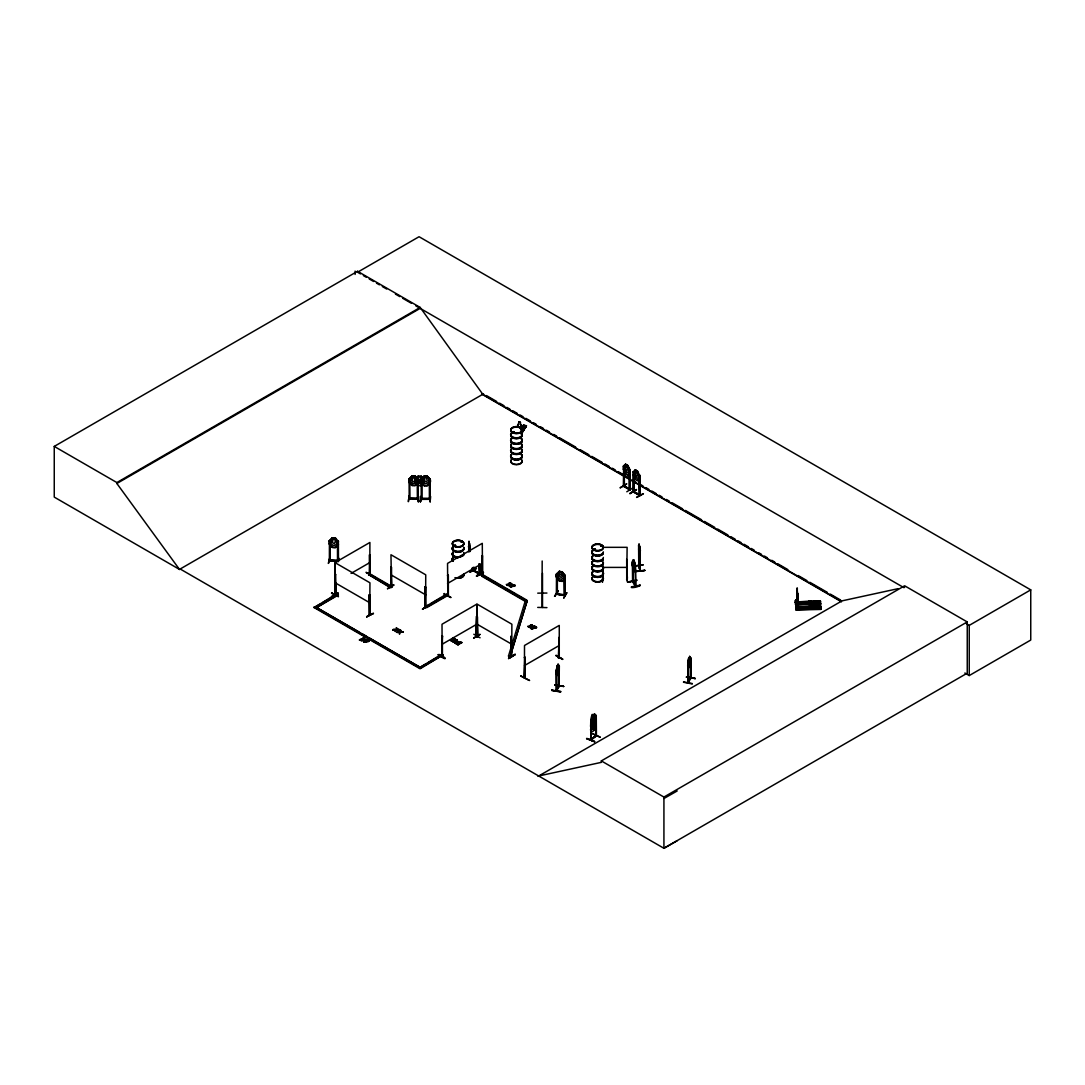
<?xml version="1.0" encoding="UTF-8"?>
<svg xmlns="http://www.w3.org/2000/svg" width="1085" height="1085" viewBox="0 0 1085 1085"><rect width="100%" height="100%" fill="white"/><g stroke="black" fill="none" stroke-linecap="round" stroke-linejoin="round"><path stroke-width="1.5" d="M797.299 601.538C797.461 608.929 796.933 589.548 797.448 594.01L797.489 608.373L797.516 595.529M797.489 594.756L797.678 608.373L797.366 606.61M537.726 593.156L546.935 593.047M795.536 600.778L797.99 600.412L795.481 600.67M795.78 605.783L798.262 605.471L795.725 605.525M795.522 602.433L795.522 600.236L796.349 601.334M797.136 605.972L796.092 605.755L796.065 608.305L795.712 607.288M795.834 600.887L796.878 600.697M797.312 593.685L797.529 596.56M797.285 593.346L797.272 591.257M797.502 593.685L797.516 595.76M797.475 593.346L797.109 587.921L797.082 591.501L797.204 589.019M468.666 543.382L469.059 541.401L468.666 551.302M468.747 543.788L468.964 541.523L469.941 551.451M639.879 550.407L640.096 570.981L639.947 550.38M796.878 600.914L797.068 600.873M556.863 689.789L556.185 690.955L556.374 670.096M633.043 581.818L632.758 580.611L632.352 581.479L633.057 581.899L632.609 561.555M591.976 725.607L593.061 722.42L592.098 720.766L593.359 721.715L594.661 718.785L593.685 721.945L594.716 723.546L593.386 722.624L592.084 725.458M409.913 479.109L409.099 478.892L410.049 479M409.072 482.255L412.083 485.443L415.162 485.51L418.24 482.445M409.072 496.293L408.353 501.704L409.086 495.981M409.194 499.181C410.252 499.792 408.733 496.876 409.899 499.181M418.091 498.585L409.208 498.205M410.035 498.246L417.399 498.313M412.042 475.976L415.162 476.03L416.613 479.258L416.626 481.645L414.619 483.503L412.598 483.476L410.578 481.55L412.042 475.908L415.162 475.962L418.24 479.258L419.136 476.586L420.139 476.6L421.17 479.339L422.133 479.15L422.106 499.344L421.265 499.385L421.183 479.068L421.889 479.312M418.24 482.391L415.162 485.578L412.097 485.375M415.121 480.628L413.087 481.835L412.097 480.587L413.087 476.423M416.626 479.258C421.075 469.751 413.887 485.171 414.09 476.437M415.107 482.418L418.091 485.687L421.211 485.673L424.289 482.554M418.132 479.041L418.213 499.303L417.386 499.344L417.223 479.014L418.132 479.285L417.359 479M418.132 476.22L421.211 476.125L424.276 479.421L424.181 482.513M417.291 499.29L418.227 499.114M418.362 496.13L418.593 501.88L418.417 496.17M421.211 476.125L422.662 479.367M429.321 479.177C432.345 479.936 429.362 485.198 427.246 485.755L424.127 485.7L421.156 482.377M421.183 479.068L424.127 476.098L427.246 476.152L430.325 479.38L429.321 479.448M421.17 496.157L420.438 501.88L421.224 496.577M420.478 501.826L421.156 496.469M424.127 476.152L427.246 476.207L428.697 479.434L428.697 481.821L426.703 483.693L424.683 483.652L422.662 481.726L424.127 476.098M424.127 485.7L421.048 482.405M424.181 482.581L425.171 476.6M424.181 480.764L426.174 482.025L427.205 480.818L426.174 476.627M430.243 499.52L429.375 499.276L430.175 499.493M421.278 498.625L430.284 498.544L430.311 499.303L421.102 499.358L421.292 498.354L430.189 498.544M430.162 502.057L430.46 496.306L430.162 501.636M629.341 469.534L630.087 469.737L629.259 469.588L629.273 489.674C631.402 487.83 626.723 488.291 624.133 486.107M468.964 544.656L469.208 542.5M639.607 555.52L639.106 544.195L638.523 545.728M639.268 545.28L639.133 566.261L638.536 565.855L640.096 570.249M639.947 570.452L638.536 565.855M640.258 550.353L640.245 570.371M562.274 581.438L559.29 580.895L556.429 577.071C554.001 574.168 559.087 573.843 556.578 573.924L556.632 594.065L565.163 595.76L565.19 575.498L564.2 575.281L564.525 595.38M565.136 575.715L556.388 573.938L559.331 571.293L562.274 571.89L565.136 575.715L564.295 575.511L564.308 595.394M330.152 540.886L330.111 560.986L330.166 559.996L338.479 560.579M557.473 665.892L557.378 671.235L557.785 665.349M688.961 657.998L688.961 663.355L689.056 658.012M638.767 546.582L639.011 544.317M690.914 658.053L690.684 678.627L690.914 658.053L690.358 658.446L689.694 656.398L688.188 662.094L688.08 683.13L688.066 662.487M560.565 692.04L551.804 690.385L560.714 691.403M551.804 690.44L551.967 689.735M560.701 691.742L551.939 690.128M683.523 682.248L692.271 683.943M683.536 681.923L692.298 683.55M558.68 666.014L559.046 686.507L559.331 665.932M633.708 560.85L634.06 566.75L633.803 560.837M817.859 601.253L820.396 600.927L795.427 601.904L820.396 601.185L820.436 602.202M818.768 601.917L795.468 602.46L820.423 601.714M795.617 604.033L820.558 603.328L820.613 604.345L795.658 604.887L795.617 603.911M820.396 600.927L820.585 604.019L795.63 604.521L795.753 600.236M795.698 607.017L820.653 606.257L820.708 607.274L797.407 607.776M820.83 608.848L795.861 609.065L795.739 606.773L795.753 607.858M809.356 602.812L810.169 601.7L811.119 602.772M797.394 607.41L820.68 606.773L795.739 607.356L795.793 605.308L796.119 605.972M820.816 608.563L795.875 608.97L795.929 610.001L820.87 609.417L820.816 608.387L795.888 609.431L795.725 606.841M795.536 601.009L795.522 600.236M556.808 690.521L556.388 670.313M558.748 686.344L559.06 665.77L558.11 664.278L556.591 669.987L556.496 691.009L559.412 686.018L558.748 685.611M688.378 682.614L687.754 682.221L690.779 677.813M690.575 678.071L687.741 683.021L688.243 682.302M690.331 677.84L690.738 677.799M593.115 718.46L592.505 723.058L593.712 723.356C594.458 722.461 594.851 717.077 593.034 718.433M556.09 674.029L557.039 665.973L558.11 664.278L559.033 665.851M556.185 670.869L557.134 665.987M558.015 673.812L559.06 668.957L558.002 673.758M688.636 658.093L687.673 662.962L688.378 662.542M687.809 662.949L688.744 658.161M687.904 662.474L687.673 666.149L688.731 667.655L690.521 661.091M330.22 540.859L329.392 540.805L330.166 540.642M329.352 543.992L332.308 547.396L335.401 547.613L338.466 544.629M332.322 537.794L330.844 543.354L332.864 545.375L334.872 545.511L336.852 543.748L335.414 537.997L332.322 537.794L329.243 540.832L329.243 544.019L332.308 547.396L335.414 547.545L338.371 544.534M328.267 563.4L329.84 557.717L328.755 563.006M329.42 540.628L329.379 560.931L329.365 559.941L330.247 560.023M337.584 541.388L338.384 541.225L338.452 561.487L329.392 560.877M337.557 560.714L337.516 561.474L337.462 541.144L338.384 541.225M330.342 560.24L338.371 560.552L338.249 561.528M338.371 561.27L329.528 560.674M338.534 561.013L339.062 558.368M632.853 562.206L633.464 559.887M454.425 546.013L454.751 545.077M454.507 545.646L455.836 545.904L455.198 545.09M454.778 545.674L455.334 545.375M461.139 542.134L461.423 541.51L461.356 542.215M513.937 432.196C510.764 431.396 515.728 432.033 512.825 432.359M514.032 432.467L513.544 431.559M519.837 427.978L520.271 428.534M594.444 549.512L595.421 549.363L594.173 549.783M595.367 549.702L594.729 548.902M600.67 545.945L601.022 545.294L600.887 546.013M601.47 545.728L600.9 545.335M469.398 547.776L468.964 546.053M590.715 719.925C595.15 699.879 589.033 740.662 591.569 739.767L590.715 739.238L591.556 738.993M591.61 722.352L593.793 714.852M591.42 726.096L592.017 723.546M628.201 582.143L636.854 580.326M586.863 738.695C610.706 747.891 570.547 732.239 594.512 741.584M602.243 579.458L602.46 582.062M331.847 593.007L338.425 596.397M338.398 596.75L331.535 593.237L331.888 592.627M444.24 593.875L450.817 597.252M450.804 597.604L443.941 594.092L444.28 593.495M438.191 654.811C452.079 664.495 441.31 652.655 438.191 654.825M438.489 654.58L445.108 658.351M520.678 676.05C536.79 683.577 527.418 680.186 520.949 675.86M626.235 465.126L625.543 468.842L626.94 470.89L627.673 468.679L626.303 465.085M526.605 600.019L483.151 574.928L481.876 575.66L525.343 600.751L527.107 600.941L510.248 656.194L508.485 656.018L525.343 600.751L526.605 600.019L525.343 601.388L481.876 576.298L482.296 555.52L481.998 576.108L482.594 574.955L481.876 575.375M510.248 656.194L527.107 600.941M596.506 735.928L591.04 740.078L591.542 719.626L590.783 719.897M595.624 735.494L596.045 735.522M455.09 642.537L456.283 643.174M593.522 727.099L594.119 724.007M522.997 429.443L522.455 428.751M594.336 717.022L592.424 718.487L590.633 723.071L592.559 724.861L594.417 723.424L596.18 718.785L594.255 716.982L595.217 721.945L594.01 724.78L592.803 725.702L591.61 724.739M591.678 723.749L590.525 730.042L592.369 731.805L594.2 730.3L595.923 725.729M596.045 721.945L594.336 726.57L596.099 721.932M595.99 725.716L594.119 730.259M395.469 631.633L396.757 627.971M399.7 634.074L400.46 630.114C400.772 633.816 393.38 631.945 399.809 631.728M399.809 632.135L400.46 630.114M394.94 631.321C397.707 628.568 391.549 628.961 393.258 630.344L395.483 630.046M399.171 633.762L399.714 632.067L396.988 632.501M400.46 631.673L403.145 632.08L400.365 632.433L400.989 630.412M630.087 469.737L629.937 489.972L629.87 469.859L627.7 465.492L625.489 464.217L624.458 469.208L625.896 471.934L627.32 472.762L628.73 471.677L628.73 469.29L627.781 465.451L625.57 464.177L623.319 466.143L623.319 469.317L625.489 473.765L623.468 469.29M542.066 607.247L542.174 560.999M542.527 607.451L542.486 573.192M470.022 572.256L476.518 568.513M620.213 487.924L626.791 483.842L620.267 487.613M629.992 493.567L636.23 489.661M338.167 593.034L331.386 596.709L337.869 592.925M387.494 588.843L393.964 585.059M479.801 634.332L473.684 637.912M480.113 634.44L473.63 638.238M334.872 595.095L336.011 594.038M335.821 595.299L335.943 582.577M370.012 614.381L369.28 614.693M390.776 587.216L390.966 566.953L391.631 587.405L390.668 587.148L390.681 586.388L391.4 586.795M391.522 587.297L390.966 554.747L425.74 574.819L425.578 607.261C423.096 605.552 427.626 606.664 425.076 606.718M476.912 635.864L476.234 636.041L477.102 635.674M477.495 636.936L476.803 636.529L477.102 616.334L477.698 636.678M476.912 636.597L477.102 604.142L511.876 624.214L511.713 656.656C509.258 654.77 513.761 656.317 511.211 656.113M559.331 571.293L557.907 576.664L559.819 578.942L561.732 579.336L563.603 577.817L562.274 571.89M479.665 564.254L479.733 574.331L473.223 570.642L474.064 570.018M479.638 574.331L479.068 563.915M623.427 486.283L623.712 466.048L624.133 486.636L623.807 485.402M629.205 488.82L629.937 489.24M629.192 489.593L629.842 489.254M633.911 491.546L633.192 491.125L634.142 491.41M633.179 491.885L639.716 495.614L639.648 475.515L637.546 471.093L635.349 469.819L634.237 474.85L635.674 477.576L637.098 478.404L638.509 477.319L638.509 474.932L637.451 471.188L635.376 469.913M633.423 490.99L634.142 492.142L634.074 472.029L633.097 471.785L635.349 469.819M638.997 494.543L639.933 494.76L639.214 494.34M554.91 596.316L558.083 590.959L554.503 596.289M448.308 595.516L448.186 594.553L426.568 607.098L424.832 606.149M482.581 575.755L481.876 576.108M442.436 655.991L442.368 635.959L441.717 656.411L442.436 655.259M525.154 676.633L524.204 676.932L524.923 676.511M524.313 677.569L525.167 677.42L524.435 677.786L524.503 645.48L559.263 625.408L559.263 657.754L558.382 657.93L559.046 637.478L558.612 658.066L559.345 656.954M558.49 657.836L559.114 657.51M556.781 670.421L556.09 670.842M556.212 673.961L557.134 675.548L558.097 673.771M554.828 685.096L563.752 686.452L554.977 684.784M558.734 685.937L556.442 690.453M556.225 690.901L559.06 685.896L556.402 689.748M689.694 665.946L688.731 667.655L687.809 666.082M695.322 678.559L686.561 676.904M688.188 683.035L690.955 677.338M556.388 577.125L559.29 580.895L562.22 581.343L565.177 578.847L562.22 581.343M561.23 572.229L560.28 572.039L559.345 574.575L559.345 575.972L561.23 577.586L562.193 576.542L561.257 572.175M565.19 575.498L562.193 572.012L559.345 571.442M554.923 596.004L558.07 590.959M556.686 573.748L556.483 593.97M556.483 593.237L565.163 595.028M557.364 594.16L557.351 574.141M564.2 595.041C568.648 595.353 557.609 595.448 556.591 593.807M565.041 595.76L564.512 594.675M566.79 592.749L563.671 598.188L566.831 592.803M809.302 602.012L809.519 602.934M809.519 602.717L811.214 602.419L809.464 602.094M811.471 607.478L809.451 607.586L811.458 607.383M518.63 424.127A2.048 1.573 32.8 0 0 518.223 426.663L518.182 426.744A2.048 1.573 32.8 0 1 518.576 424.194L518.752 421.929L520.366 422.35M520.502 424.601L520.542 424.533A2.048 1.573 32.8 0 1 520.949 427.246L520.895 427.327A2.048 1.573 32.8 0 0 520.502 424.601L520.515 422.499M521.587 433.864L526.401 425.74L523.526 425.117L520.827 429.321L523.716 429.904M520.827 429.457L523.526 425.117M521.193 429.402L523.852 425.564M521.383 429.443L524.082 425.415M521.749 429.524L524.245 425.659M520.976 430.813L524.313 425.659M521.492 432.386L526.401 425.903L523.363 425.469M521.668 432.318L526.428 426.012M521.031 433.756L526.184 426.052M521.22 433.797L526.401 425.74M530.66 627.876C539.367 625.814 532.938 624.648 530.592 628.093A1.37 0.787 0 0 0 530.836 628.581L531.826 628.961A1.546 0.895 0 0 0 532.749 628.893C535.976 628.093 530.606 625.706 531.419 628.079C534.362 628.527 531.65 625.001 535.366 627.144M513.68 431.844L512.88 432.033L513.802 432.345M601.253 545.701L601.456 545.592M594.485 741.665L587.093 738.492M591.528 739.753L590.715 739.97L596.519 735.155M595.706 736.118L596.18 715.598L594.417 713.876L592.505 715.341M421.17 480.736L420.139 481.957L418.145 480.682M522.007 428.765L523.214 429.131M412.042 475.908L408.964 479.095L408.964 482.283L412.042 485.524M409.072 479.136L412.083 476.057M430.325 482.567L427.192 485.673L424.181 485.565M632.433 580.719L635.864 586.334L635.186 565.638M417.196 498.368L418.227 498.381M429.28 498.544L429.47 499.249M329.352 540.872L332.363 537.875L335.401 538.065M457.273 640.503L453.245 641.506L456.826 639.824L457.273 640.503L452.96 641.981C450.641 639.675 459.362 638.061 451.062 640.896C458.155 631.687 447.671 645.656 453.598 637.953M450.56 640.598L452.269 638.929M452.445 641.683L454.601 639.635M453.245 641.086L455.442 639.024L451.428 640.014M453.245 641.506L455.442 639.024M422.662 481.754L420.668 483.612L418.647 483.571L416.626 481.645M369.348 574.29L369.673 575.213M447.562 595.611L447.983 594.594M447.807 595.068L448.43 594.716L447.468 594.973M481.74 575.877L482.242 575.565M524.272 676.864L525.154 676.85M623.387 466.211L625.597 464.272M627.673 474.932L629.883 473.006M625.53 473.697L627.781 474.999L629.883 473.114M596.045 736.254L596.126 715.666M596.072 722.569L594.146 720.779L592.315 722.271L590.593 726.841M592.559 724.861L594.417 723.424M594.309 726.516L592.424 727.872M596.14 735.793L591.216 738.831M448.349 595.543L448.349 575.389L447.535 575.592L448.349 575.389M594.146 549.458L594.2 548.983M595.312 549.607L593.875 549.607M456.324 642.089C459.633 643.514 454.235 639.513 458.073 641.506C458.819 643.758 455.144 643.337 455.388 643.324C451.455 640.909 460.61 642.578 456.351 641.113M367.476 641.303L368.724 640.476C370.256 642.13 364.953 641.805 369.239 640.774M367.476 641.723L368.724 640.476M513.517 586.008L514.765 585.168C516.297 586.822 510.981 586.497 515.266 585.466M513.517 586.415L514.765 585.168M534.959 627.876L536.207 627.035C537.74 628.703 532.437 628.364 536.722 627.333M534.959 628.296L536.207 627.035M640.476 570.886L638.997 565.8M632.406 581.411L635.485 586.388L635.552 565.76M421.292 499.114L422.024 498.422M335.943 574.521L335.17 574.928M370.134 554.788L369.47 575.24L369.32 555.005L370.134 554.788L370.134 574.942M367.164 572.677L369.971 574.697M369.32 574.263L370.202 574.087L369.47 574.521M334.94 595.122L335.78 593.698M370.202 574.087L370.202 574.819C385.745 582.835 351.906 564.539 373.416 576.528M391.4 587.527L391.563 567.292M369.605 615.181L369.117 594.797L369.944 595L369.727 615.249L369.944 582.794L335.17 562.722L335.401 594.946M390.966 587.026L391.563 587.365M366.662 616.646L373.484 613.445L366.703 616.714M424.927 586.809L425.74 587.026L425.469 607.234L424.927 586.809L425.51 587.148M425.808 606.406L447.034 593.82L448.295 594.553M427.965 606.203L422.458 609.092L428.982 604.942M427.734 606.067L422.513 609.065L427.883 605.918M447.535 595.665L448.43 595.448L447.752 595.801L447.752 575.728M442.599 636.095L441.785 636.298M476.776 616.361L476.125 636.814L476.559 616.226L477.481 616.809L477.698 636.719M480.058 637.79L473.82 634.25M476.844 635.661L475.895 636.692M441.785 656.371L442.368 635.959M511.062 656.357L511.279 636.068L511.089 656.344M511.876 655.733L510.994 655.584M515.09 654.282L508.594 658.486L515.117 654.336M524.204 677.664L524.855 657.212L524.543 677.759L524.72 676.552M525.086 657.334L524.272 657.551M555.94 655.706L562.857 659.232L556.307 655.489M180.273 569.042L179.567 569.462L54.25 497.106L54.25 446.41L357.562 271.291L420.18 307.435L482.798 394.289L841.309 601.28M357.562 271.291L357.562 272.226L419.068 236.72L1030.75 589.874L1030.75 640.055L969.244 675.562L964.85 673.012M54.25 446.41L116.868 482.554L420.18 307.435M677.203 840.712L663.925 848.28L180.191 569.001L179.473 569.408L116.868 483.49L420.18 308.371M179.473 569.408L483.503 393.882M351.065 573.409L369.904 562.532M368.669 574.589L369.931 573.856L391.658 586.402L390.397 587.758L368.669 574.589L390.397 587.134L391.658 586.402M368.669 575.213L369.931 574.48L391.658 587.026M420.112 667.316L441.839 654.146L443.1 654.879L420.112 668.78L314.08 607.559L337.082 593.658L338.357 595.014L316.617 607.559L338.357 594.39M314.08 607.559L319.695 604.331M322.598 602.65L337.082 594.295L338.357 595.014M634.074 472.029L633.26 471.826L633.26 491.98L633.491 471.69M447.535 583.472L482.296 563.4M473.196 569.869L474.145 570.045L473.725 570.941M473.86 567.604L474.064 570.751M639.418 495.113L638.943 474.918L639.865 475.379L639.58 478.688L637.451 480.574L639.662 478.648M639.73 475.528L639.038 475.244M623.753 485.388L624.133 485.904M635.376 479.299L637.546 480.641M359.962 639.567L360.437 639.296C367.001 637.234 364.126 639.635 360.437 639.716C355.351 640.258 369.239 640.855 363.339 638.129L362.878 638.428M362.851 637.994L364.913 638.821L360.79 639.594M367.801 640.123C365.075 642.998 363.855 642.456 364.058 640.014L367.801 640.123L365.903 641.628M363.57 640.706L367.801 640.543M483.164 572.351C469.208 581.872 480.75 570.601 483.462 572.595M476.668 576.149L483.462 572.582M366.811 640.598L364.302 640.286L365.469 640.95L366.811 640.177L365.469 641.371M363.909 642.266L365.089 641.588M363.909 641.859L365.536 641.425M425.144 586.687L425.306 606.99L428.195 605.322M431.098 603.64L441.242 597.794M444.131 596.113L447.034 594.444L447.983 595.326M626.791 491.79L633.342 487.64M425.306 606.99L426.568 607.722L448.295 595.177M481.876 576.298L483.151 575.565L515.022 593.956M630.046 493.675L636.569 489.498L630.046 493.255M633.911 491.749L639.648 494.855M639.323 494.38L633.423 491.722M643.147 493.634L636.569 497.432L643.419 493.811M506.275 584.422L507.251 584.584C511.116 583.784 507.563 582.848 510.438 582.835C510.75 587.012 503.82 584.001 508.295 585.615M508.933 583.31L510.791 583.472M510.791 583.052L507.251 584.584M442.015 644.314L476.776 624.241M456.351 641.533L458.195 642.062L455.646 643.541M457.002 642.334C452.757 641.154 458.195 643.771 456.12 642.374M456.704 643.731C467.052 639.214 454.398 644.395 457.138 644.395M456.704 644.137L460.732 641.9M457.789 644.354C468.137 639.838 455.483 645.019 458.223 645.019M457.789 644.775L461.817 642.523M421.563 666.475L425.903 663.966M428.806 662.298L438.937 656.439M314.08 606.935L420.112 668.157L443.1 654.879M527.717 626.289L528.693 626.452C532.572 625.652 529.019 624.716 531.881 624.716C532.192 628.88 525.262 625.882 529.751 627.483M530.375 625.177L532.233 625.34M532.233 624.919L528.693 626.452M524.503 665.553L559.263 645.48M537.997 776.399L842.028 600.859L898.041 588.68M538.702 775.978L601.321 762.362L601.321 760.91L904.632 585.792L967.25 621.936L967.25 673.161L663.925 848.28L663.925 797.055L967.25 621.936M904.632 587.243L903.927 587.663L415.813 305.848M966.342 623.699L969.244 625.38L1030.75 589.874M663.925 798.519L677.203 790.951M330.179 560.226L329.311 560.172M810.97 602.69L809.735 602.812M811.227 607.749L809.478 607.22L811.499 607.532M455.049 642.035L454.439 642.523L455.917 642.957M476.41 636.312L476.559 616.226M442.151 656.506L442.015 624.241L476.776 604.169L476.776 636.515M513.178 432.603L513.992 432.359M594.2 549.241L594.987 549.241M532.409 627.157L534.905 627.374M448.01 595.353L448.119 575.253M447.807 595.801L447.535 563.4L482.296 543.327L482.486 575.782L482.527 555.656M558.938 657.564L559.046 637.478M522.278 428.643L522.17 429.457M797.394 603.965L820.599 604.019M450.56 640.177L455.442 639.445M452.445 641.276L457.273 640.082M556.591 593.075L557.473 593.251L556.808 593.047M633.016 561.772C631.063 561.216 632.975 570.086 634.508 570.9M632.853 564.593L634.237 568.676L634.928 567.875C635.512 562.762 631.456 553.065 635.579 566.316M632.297 564.485L633.464 569.259M628.215 582.292L636.881 580.041L628.215 581.872M635.213 585.33L635.674 585.873M631.402 586.904L640.069 585.113M640.204 585.656C621.651 588.029 637.804 588.653 640.042 585.046M600.114 737.285L592.668 733.799L600.059 736.973M442.002 655.828L442.436 655.476M477.495 636.203L477.251 635.674M623.712 466.048L623.699 486.066L629.598 488.752M629.544 489.457L629.503 469.398M473.44 569.706L473.643 570.479M519.064 421.767L520.013 421.97M396.228 629.232L398.914 629.639L396.133 629.992M398.914 629.639L396.228 629.653L398.914 629.219M392.756 629.639L395.483 629.625L392.756 630.059M396.988 632.08L403.145 632.08M400.365 632.026L403.145 631.66M409.967 499.195L409.791 478.878M418.159 499.344L418.037 498.327M479.299 563.78L479.299 573.816L484.534 576.637M639.431 545.864L639.336 551.221L639.011 548.847M638.767 548.969L639.418 553.174L638.997 544.209M638.617 548.847L639.499 555.425M640.394 550.827L639.499 545.986M634.128 565.855L643.31 564.865L635.715 565.882M644.802 570.127C638.238 572.27 621.976 571.727 644.815 570.466M635.702 571.402L644.815 570.561M469.412 550.176L469.412 543.192L469.954 548.128M469.954 551.316L469.737 547.532M468.991 542.907L469.1 551.75M471.704 568.377L474.674 567.496M623.712 486.121L630.059 489.742M633.586 491.79L639.947 495.465L639.865 475.379M479.733 573.599L473.928 570.466L479.068 573.246M364.302 640.286L366.811 640.177M591.04 739.4L595.882 735.806M591.244 739.59L591.284 719.518M591.04 740.078L590.81 739.183M797.258 594.01L797.678 594.756M797.706 599.069L797.529 596.33M808.854 601.456L811.39 601.131L811.58 603.789M813.641 601.348L816.164 601.022L816.354 603.68M818.741 601.687L795.481 602.46M797.149 602.704L818.782 602.256M795.63 602.921L798.18 603.07M795.59 603.246L795.753 602.433M795.481 601.714L795.644 604.426L820.599 603.843M809.112 606.515L811.648 606.203L811.838 608.861M813.899 606.406L816.435 606.095L816.612 608.753M818.117 606.054C819.229 612.889 816.083 603.653 820.653 605.986L820.843 608.916L795.902 609.661L796.01 605.294M797.353 606.976L820.653 605.986M795.902 607.98L798.424 607.925L798.438 609.431L798.262 605.471M795.847 608.305L798.438 608.129M626.696 559.345L626.737 579.648L627.116 547.328L602.528 547.328M627.211 581.777L627.374 576.786M537.726 607.41L546.948 607.627M602.528 567.401L627.116 567.401M413.087 476.478L414.09 476.505M425.171 476.668L426.174 476.681M409.031 499.168L418.105 499.1M557.256 593.427L557.337 594.2M527.107 601.565L525.343 600.751M510.248 655.571L508.485 656.018M429.402 499.493L429.307 479.19M532.409 626.737L533.834 627.523L532.749 628.473A1.546 0.895 0 0 1 531.826 628.54L530.836 628.161A1.37 0.787 0 0 1 530.592 627.686M690.562 657.876L689.599 656.384L690.06 661.172L688.799 665.281L688.188 664.481M695.336 678.586L686.412 677.216M686.439 677.094L695.2 678.451M554.855 684.974L563.752 686.466M632.677 581.899L632.731 561.325M626.71 579.621L626.642 579.078M633.748 492.21L633.762 471.961M639.879 495.425L639.092 495.302M639.621 495.628L639.418 494.38M592.396 718.433L593.115 720.63L594.309 718.473L593.712 714.812M594.146 720.779L595.028 725.689L593.82 728.523L592.613 729.459L591.42 728.483M591.04 720.006L590.728 740.011M595.923 722.61L594.119 720.874M590.783 723.03L590.552 726.231L592.478 728.021L590.701 726.191M479.204 573.341L485.809 577.084M479.204 573.748L484.71 576.894M393.665 584.951L387.548 588.531M525.086 677.406L524.855 657.212M335.36 574.86L335.767 595.339M357.562 272.226L360.478 273.908M363.394 275.59L366.31 277.272M369.212 278.954L373.579 281.476M376.495 283.158L379.411 284.84M382.327 286.521L386.694 289.044M395.428 294.089L399.795 296.612M402.711 298.294L411.446 303.325M486.433 395.564L496.672 401.477M499.602 403.172L503.996 405.709M506.912 407.39L509.841 409.086M512.771 410.767L517.165 413.304M520.095 414.999L523.011 416.694M525.94 418.376L530.334 420.912M533.264 422.608L536.18 424.289M540.574 426.825L543.504 428.521M546.433 430.202L549.349 431.898M553.743 434.434L556.673 436.116M559.602 437.811L575.701 447.101M580.082 449.638L588.87 454.71M591.786 456.392L602.039 462.305M604.955 464L609.35 466.536M612.279 468.218L615.209 469.913M618.138 471.609L622.519 474.131M625.448 475.827L628.378 477.522M632.758 480.045L635.688 481.74M638.617 483.435L643.012 485.971M645.941 487.653L648.857 489.349M651.787 491.03L656.181 493.567M659.11 495.262L662.026 496.944M666.421 499.48L669.35 501.175M672.28 502.857L682.519 508.77M685.449 510.465L701.547 519.756M704.463 521.451L714.717 527.364M717.633 529.046L727.886 534.973M730.802 536.655L735.196 539.191M738.125 540.886L741.055 542.568M743.984 544.263L748.365 546.799M751.295 548.481L754.224 550.176M758.605 552.713L761.534 554.394M764.464 556.09L767.393 557.771M771.788 560.308L774.704 562.003M777.633 563.685L787.873 569.611M798.126 575.525L806.901 580.583M809.83 582.279L827.394 592.41M830.31 594.105L840.563 600.019M481.835 394.153L628.649 478.919M631.592 480.614L841.526 601.822M623.482 486.256L629.87 489.932M476.22 568.404L470.063 571.971M517.911 595.638L526.605 600.656M477.102 624.214L511.876 644.287M390.966 574.819L425.74 594.892M453.598 638.373L453.123 637.682M335.17 582.794L369.944 602.867M396.757 628.391L396.228 627.673M441.839 654.77L443.1 655.503M601.321 760.91L663.925 797.055M316.806 607.668L358.918 631.985M361.834 633.667L366.188 636.176M369.09 637.858L419.922 667.207M363.57 640.286L366.31 641.872M359.962 639.987L362.092 641.221M479.882 574.087L479.882 564.119M591.61 721.552L592.803 722.529L594.01 721.593C597.591 720.155 591.962 710.607 596.194 715.707L595.624 736.227M369.158 614.924L369.348 594.661M479.855 574.101L473.304 570.669L473.277 567.265M687.809 682.289L687.754 682.94M632.663 581.94L632.392 561.284L633.355 559.792L632.663 561.786M373.226 613.283L366.703 616.985M427.192 476.234L430.325 479.434M418.091 485.687L415.012 482.445L415.012 479.204M335.414 537.997L338.466 541.442M592.925 727.56L592.315 725.404M556.591 672.375L557.215 673.161L558.463 669.052L558.002 664.373M593.793 549.485L593.82 549.702A5.764 3.323 0 0 0 603.206 548.088M633.057 581.37L635.512 585.263M418.417 496.442L418.145 501.772M627.781 465.451L629.951 469.886M639.838 550.109L640.082 550.855M634.427 561.487L635.485 566.329M639.607 545.972L640.096 550.909M468.747 546.175L469.33 550.38L469.398 543.246M797.353 588.463L797.244 590.701M817.859 600.981L818.049 603.653M813.641 601.09L813.818 603.748M813.899 606.149L814.089 608.807M808.854 601.198L809.044 603.857M809.112 606.257L809.302 608.916M797.231 603.314L797.272 591.501M795.793 605.308L795.78 606.257M797.651 594.078L797.556 592.98L797.461 594.078M795.495 602.745L795.441 601.768M469.249 543.083L469.398 546.379M690.223 658.392L690.331 678.573M602.487 582.17L602.948 559.331M969.244 625.38L969.244 675.562M798.167 602.853L798.18 604.372L797.99 600.412M687.809 662.949L687.781 683.075M639.282 478.39L639.377 495.126M638.753 546.189L638.767 566.316L638.604 545.633M624.295 469.737L624.363 486.5M596.262 715.625L596.424 735.969M562.505 659.449L555.981 655.299M525.818 426.649L522.929 426.202M525.425 427.259L522.536 426.825M511.279 636.068L511.388 656.167M474.091 567.469L473.928 570.981M470.13 547.599L470.253 551.424M468.951 541.415L468.788 551.777M456.283 642.754L456.08 643.785M430.216 479.217L430.108 499.534M421.373 668.048L315.355 606.841M409.099 478.892L409.194 499.208M369.795 574.752L369.904 542.459L335.129 562.532L334.953 595.204M365.903 641.208L365.943 642.076M365.469 640.95L365.536 641.845M355.107 271.101L355.107 274.424M335.536 575.389L335.401 595.462M116.868 482.554L116.868 483.49M521.505 438.977A5.832 3.363 0 0 1 516.446 444.036A5.832 3.363 0 0 1 511.401 438.977M521.424 439.33A5.737 3.309 0 0 1 516.446 444.294A5.737 3.309 0 0 1 511.483 439.33M521.397 443.656A5.71 3.296 0 0 1 516.446 448.607A5.71 3.296 0 0 1 511.51 443.656M521.437 443.955A5.75 3.323 0 0 1 516.446 448.932A5.75 3.323 0 0 1 511.469 443.955M521.505 433.444A5.832 3.363 0 0 1 516.446 438.489A5.832 3.363 0 0 1 511.401 433.444M521.437 438.394A5.75 3.323 0 0 1 516.446 443.372A5.75 3.323 0 0 1 511.469 438.394M521.424 433.797A5.737 3.309 0 0 1 516.446 438.76A5.737 3.309 0 0 1 511.483 433.797M521.505 438.693A5.832 3.363 0 0 1 516.446 443.751A5.832 3.363 0 0 1 511.401 438.693M521.505 433.159A5.832 3.363 0 0 1 516.446 438.204A5.832 3.363 0 0 1 511.401 433.159M521.437 432.861A5.75 3.323 0 0 1 516.446 437.838A5.75 3.323 0 0 1 511.469 432.861M521.505 454.764A5.832 3.363 0 0 1 516.446 459.823A5.832 3.363 0 0 1 511.401 454.764M521.424 455.117A5.737 3.309 0 0 1 516.446 460.081A5.737 3.309 0 0 1 511.483 455.117M521.397 459.443A5.71 3.296 0 0 1 516.446 464.394A5.71 3.296 0 0 1 511.51 459.443M521.397 444.484A5.71 3.296 0 0 1 516.446 449.434A5.71 3.296 0 0 1 511.51 444.484M521.437 459.742A5.75 3.323 0 0 1 516.446 464.719A5.75 3.323 0 0 1 511.469 459.742M521.437 444.199A5.764 3.323 0 0 1 516.446 449.19A5.764 3.323 0 0 1 511.469 444.199M521.505 449.231A5.832 3.363 0 0 1 516.446 454.276A5.832 3.363 0 0 1 511.401 449.231M521.437 454.181A5.75 3.323 0 0 1 516.446 459.158A5.75 3.323 0 0 1 511.469 454.181M521.424 449.583A5.737 3.309 0 0 1 516.446 454.547A5.737 3.309 0 0 1 511.483 449.583M521.505 454.479A5.832 3.363 0 0 1 516.446 459.538A5.832 3.363 0 0 1 511.401 454.479M521.505 448.946A5.832 3.363 0 0 1 516.446 453.991A5.832 3.363 0 0 1 511.401 448.946M521.437 448.647A5.75 3.323 0 0 1 516.446 453.625A5.75 3.323 0 0 1 511.469 448.647M603.274 558.883A5.832 3.363 0 0 1 595.407 561.121A5.832 3.363 0 0 1 592.586 556.32M593.943 549.783A5.764 3.323 0 0 1 595.204 544.222A5.764 3.323 0 0 1 603.396 547.233M603.179 559.182A5.737 3.309 0 0 1 595.448 561.393A5.737 3.309 0 0 1 592.668 556.673M603.382 562.654A5.737 3.309 0 0 1 596.153 565.855A5.737 3.309 0 0 1 592.668 560.999M603.165 548.549A5.71 3.296 0 0 1 593.97 550.217A5.71 3.296 0 0 1 595.217 544.697A5.71 3.296 0 0 1 603.355 547.694M603.396 562.776A5.764 3.323 0 0 1 596.153 565.99A5.764 3.323 0 0 1 592.654 561.108M603.396 562.979A5.75 3.323 0 0 1 596.153 566.194A5.75 3.323 0 0 1 592.654 561.325M603.206 548.264A5.764 3.323 0 0 1 593.943 549.959A5.764 3.323 0 0 1 595.204 544.385A5.764 3.323 0 0 1 603.396 547.41M603.274 553.336A5.832 3.363 0 0 1 595.407 555.574A5.832 3.363 0 0 1 592.586 550.787M603.382 557.405A5.737 3.309 0 0 1 596.153 560.606A5.737 3.309 0 0 1 592.668 555.751M603.179 553.648A5.737 3.309 0 0 1 595.448 555.845A5.737 3.309 0 0 1 592.668 551.139M603.274 558.599A5.832 3.363 0 0 1 595.407 560.837A5.832 3.363 0 0 1 592.586 556.035M603.274 553.052A5.832 3.363 0 0 1 595.407 555.289A5.832 3.363 0 0 1 592.586 550.502M603.382 551.858A5.737 3.309 0 0 1 596.153 555.059A5.737 3.309 0 0 1 592.668 550.203M602.69 572.107A5.832 3.363 0 0 1 597.645 577.166A5.832 3.363 0 0 1 592.586 572.107M602.609 572.46A5.737 3.309 0 0 1 597.645 577.423A5.737 3.309 0 0 1 592.668 572.46M602.623 576.894A5.764 3.323 0 0 1 597.645 581.885A5.764 3.323 0 0 1 592.654 576.894M603.165 564.336A5.71 3.296 0 0 1 595.448 566.519A5.71 3.296 0 0 1 592.695 561.827M602.595 576.772A5.723 3.309 0 0 1 597.645 581.736A5.723 3.309 0 0 1 592.681 576.772M602.623 577.111A5.75 3.323 0 0 1 597.645 582.089A5.75 3.323 0 0 1 592.654 577.111M602.69 566.573A5.832 3.363 0 0 1 597.645 571.619A5.832 3.363 0 0 1 592.586 566.573M602.609 571.537A5.737 3.309 0 0 1 597.645 576.501A5.737 3.309 0 0 1 592.668 571.537M602.623 566.913A5.75 3.323 0 0 1 597.645 571.904A5.75 3.323 0 0 1 592.654 566.913M602.69 571.822A5.832 3.363 0 0 1 597.645 576.881A5.832 3.363 0 0 1 592.586 571.822M603.274 567.102A5.832 3.363 0 0 1 596.872 571.307A5.832 3.363 0 0 1 592.586 566.289M603.179 566.79A5.737 3.309 0 0 1 596.886 570.941A5.737 3.309 0 0 1 592.668 565.99M463.743 553.323A5.832 3.363 0 0 1 463.743 555.072M458.101 557.568A5.832 3.363 0 0 1 453.055 552.523M458.101 557.839A5.737 3.309 0 0 1 453.137 552.862M453.137 560.497A5.737 3.309 0 0 1 453.137 557.188M463.743 547.789A5.832 3.363 0 0 1 457.341 551.994A5.832 3.363 0 0 1 453.055 546.976M463.648 552.74A5.737 3.309 0 0 1 462.169 555.94M460.976 556.469A5.737 3.309 0 0 1 454.045 555.94A5.737 3.309 0 0 1 453.137 551.939M463.661 548.128A5.75 3.323 0 0 1 457.355 552.279A5.75 3.323 0 0 1 453.123 547.328M463.743 553.038A5.832 3.363 0 0 1 463.743 554.788M463.159 555.601A5.832 3.363 0 0 1 462.224 556.293M461.017 556.836A5.832 3.363 0 0 1 459.62 557.161M458.101 557.283A5.832 3.363 0 0 1 453.055 552.238M463.743 547.505A5.832 3.363 0 0 1 457.341 551.709A5.832 3.363 0 0 1 453.055 546.691M463.648 547.193A5.737 3.309 0 0 1 457.355 551.343A5.737 3.309 0 0 1 453.137 546.392M453.137 561.325A5.737 3.309 0 0 1 453.137 558.015M463.824 574.63A5.71 3.296 0 0 1 456.622 577.817M463.675 574.087A5.764 3.323 0 0 1 461.613 577.586A5.764 3.323 0 0 1 455.225 577.83M463.675 573.897A5.764 3.323 0 0 1 461.613 577.396A5.764 3.323 0 0 1 455.225 577.64M512.974 585.208C509.665 589.141 509.096 583.947 512.974 585.208M512.974 584.788C508.445 589.169 510.357 582.374 513.571 585.29C510.181 589.942 507.238 583.716 512.974 584.788M533.21 627.917C531.23 630.358 530.687 625.991 533.21 627.917M333.353 538.363L332.363 542.473L334.343 543.829L335.36 541.266L334.356 538.431L333.339 538.418M509.163 585.669C513.3 589.169 514.602 580.706 509.163 585.669M417.372 478.282L418.986 480.723L417.291 483.164L419.502 481.17L421.726 483.245L420.044 480.723L421.685 478.431L419.542 480.235L417.372 478.282M636.013 470.781L635.322 474.498L636.719 476.546L637.451 474.321L636.081 470.741M635.444 569.435L634.413 570.927L635.444 569.435M515.117 654.621L508.594 658.486L515.117 654.621M633.247 474.945L635.267 479.407L633.165 474.932M468.625 546.04L468.951 550.963L468.611 546.013M524.828 428.182L521.953 427.558L524.828 428.182M524.299 428.995L521.424 428.372L524.299 428.995M513.571 432.739A5.75 3.323 0 0 0 522.211 429.863A5.75 3.323 0 0 0 513.571 426.988A5.75 3.323 0 0 0 513.571 432.739M513.585 433.213A5.723 3.309 0 0 0 522.183 430.352A5.723 3.309 0 0 0 513.585 427.49A5.723 3.309 0 0 0 513.585 433.213M512.378 432.427A5.764 3.323 0 0 0 522.021 430.935A5.764 3.323 0 0 0 514.968 426.866A5.764 3.323 0 0 0 512.378 432.427M455.225 546.311A5.75 3.323 0 0 0 463.851 543.436A5.75 3.323 0 0 0 455.225 540.561A5.75 3.323 0 0 0 455.225 546.311M455.239 546.759A5.737 3.309 0 0 0 463.837 543.883A5.737 3.309 0 0 0 455.239 541.008A5.737 3.309 0 0 0 455.239 546.759M453.137 557.514A5.737 3.309 0 0 0 453.137 560.823A5.737 3.309 0 0 1 453.137 557.527M454.032 545.958A5.764 3.323 0 0 0 463.675 544.467A5.764 3.323 0 0 0 456.609 540.398A5.764 3.323 0 0 0 454.032 545.958"/></g></svg>
